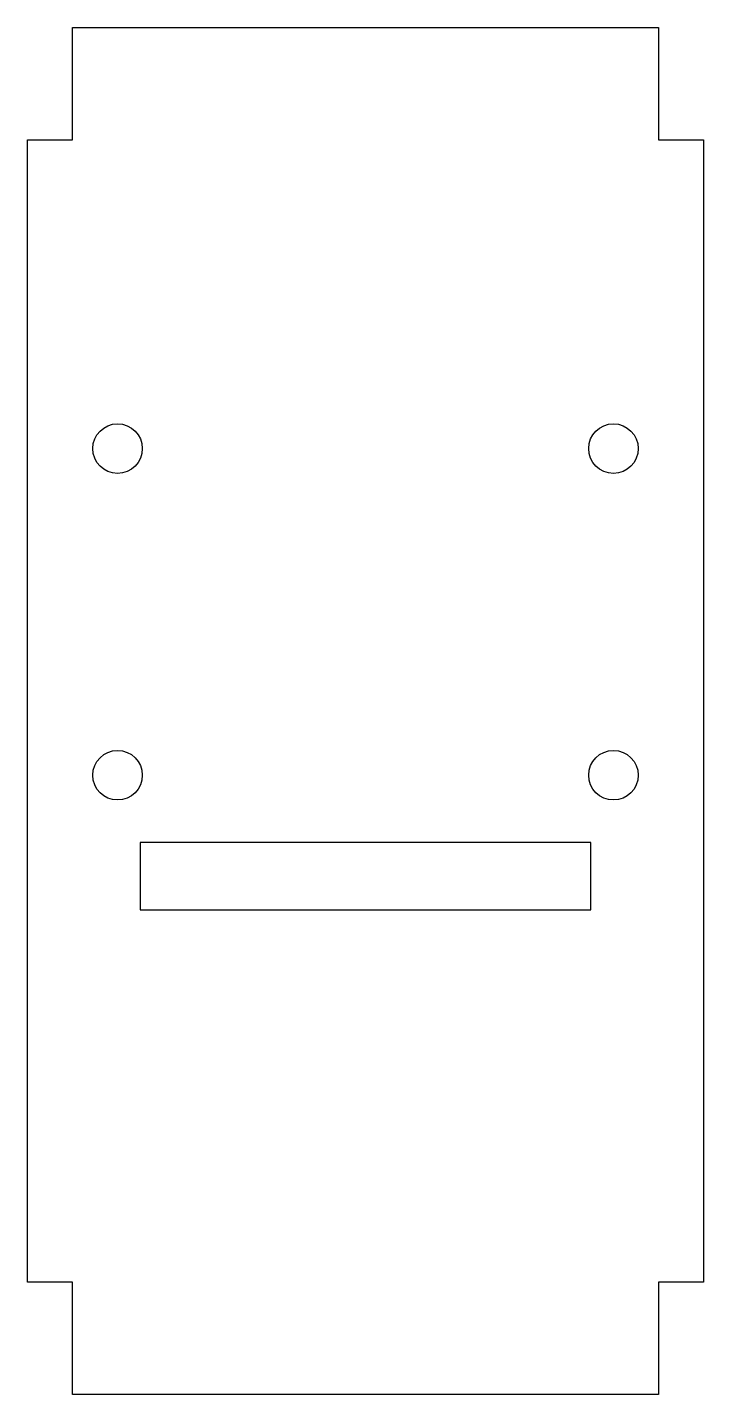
# Model space of a CAD drawing. Header units: millimetres. Extents: x 0 to 30, y -5 to 55.7.
import ezdxf

# ---------------------------------------------------------------- set-up
doc = ezdxf.new("R2010")
doc.units = ezdxf.units.MM
for name, color, linetype in [('HOLES', 1, 'Continuous'), ('OUTLINE', 7, 'Continuous'), ('SLOT', 3, 'Continuous')]:
    doc.layers.add(name, color=color, linetype=linetype)

msp = doc.modelspace()

# ---------------------------------------------------------------- linework, layer by layer
at = {"layer": 'HOLES'}
for centre in [(4, 37), (26, 37), (4, 22.5), (26, 22.5)]:
    msp.add_circle(centre, 1.1, dxfattribs=at)
at = {"layer": 'OUTLINE'}
msp.add_lwpolyline([(2, 0), (0, 0), (0, 50.7), (2, 50.7), (2, 55.7), (28, 55.7), (28, 50.7), (30, 50.7), (30, 0), (28, 0), (28, -5), (2, -5)], close=True, dxfattribs=at)
at = {"layer": 'SLOT'}
msp.add_lwpolyline([(25, 16.519), (25, 19.519), (5, 19.519), (5, 16.519)], close=True, dxfattribs=at)

doc.saveas('drawing.dxf')
